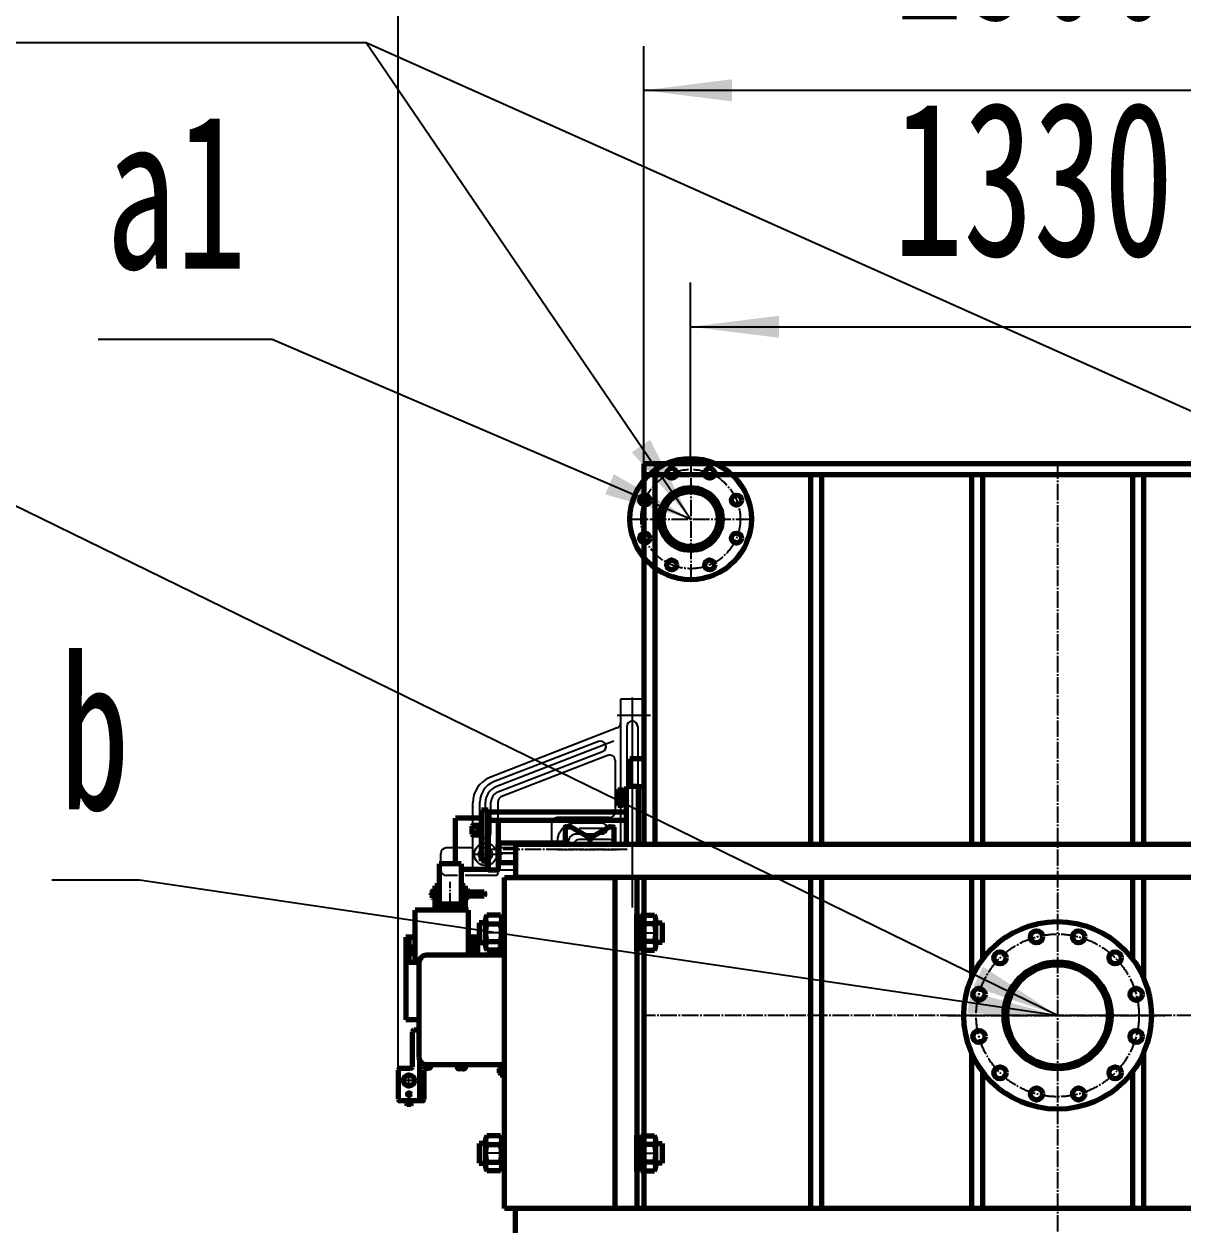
# Model space of a CAD drawing. Header units: millimetres. Extents: x -11880 to 11880, y -8400 to 8400.
# Drawn here: x 5728 to 7829, y 4969 to 7147 of the extents above; entities that cross this region are included whole.
import ezdxf

# ---------------------------------------------------------------- set-up
doc = ezdxf.new("R2010")
doc.units = ezdxf.units.MM
doc.linetypes.add('EB_DASH', pattern=[6, 3, -3])
doc.linetypes.add('EB_DASHDOT', pattern=[39, 30, -3, 3, -3])
for name, color, linetype, lineweight in [('CAXA0', 7, 'Continuous', 70), ('CAXA1', 1, 'EB_DASHDOT', 25), ('CAXA2', 6, 'EB_DASH', 25), ('CAXA3', 7, 'Continuous', 25), ('CAXA4', 3, 'Continuous', 25)]:
    doc.layers.add(name, color=color, linetype=linetype, lineweight=lineweight)
doc.styles.add('标准', font='', dxfattribs={"width": 0.667})
doc.styles.get('标准').set_extended_font_data('SimSun')
doc.dimstyles.new('标准', dxfattribs={"dimscale": 40, "dimtxt": 7, "dimasz": 4, "dimexe": 2, "dimexo": 0, "dimtad": 1, "dimdec": 1, "dimzin": 12, "dimdsep": 46, "dimtxsty": '标准', "dimcen": 0, "dimdle": 6, "dimaunit": 1, "dimazin": 2, "dimtfac": 1, "dimtdec": 3, "dimtmove": 0, "dimatfit": 3, "dimfxl": 1, "dimtolj": 1, "dimtzin": 0, "dimarcsym": 0})

# ---------------------------------------------------------------- blocks, each defined once
blk = doc.blocks.new('CAXBLOCK0', base_point=(6813, 5744.2))
at = {"layer": 'CAXA0'}
for p, q in [((6813, 5731.6), (6813, 5756.8)), ((6813, 5756.8), (6816.2, 5756.8)), ((6816.2, 5731.6), (6816.2, 5756.8)), ((6813, 5745), (6813.4, 5744.9)), ((6813, 5743.4), (6816.2, 5742.5)), ((6813, 5731.6), (6816.2, 5731.6)), ((6813.4, 5744.9), (6816.2, 5744.2))]:
    blk.add_line(p, q, dxfattribs=at)
at = {"layer": 'CAXA1', "linetype": 'EB_DASHDOT', "lineweight": 25}
blk.add_line((6810, 5744.2), (6819.2, 5744.2), dxfattribs=at)
blk = doc.blocks.new('CAXBLOCK6', base_point=(6838.7, 5099.2))
at = {"layer": 'CAXA0'}
for p, q in [((6838.7, 5066.2), (6838.7, 5132.2)), ((6838.7, 5132.2), (6843.7, 5132.2)), ((6843.7, 5132.2), (6843.7, 5066.2)), ((6843.7, 5066.2), (6838.7, 5066.2))]:
    blk.add_line(p, q, dxfattribs=at)
at = {"layer": 'CAXA1', "color": 1, "linetype": 'EB_DASHDOT', "lineweight": 25}
blk.add_line((6835.7, 5099.2), (6846.7, 5099.2), dxfattribs=at)
blk = doc.blocks.new('CAXBLOCK7', base_point=(6843.7, 5099.2))
at = {"layer": 'CAXA0'}
for p, q in [((6843.7, 5075.3), (6843.7, 5123)), ((6846.1, 5130.9), (6870.7, 5130.9)), ((6873.1, 5075.3), (6873.1, 5123)), ((6870.7, 5115), (6846.1, 5115)), ((6870.7, 5083.3), (6846.1, 5083.3)), ((6846.1, 5067.4), (6870.7, 5067.4))]:
    blk.add_line(p, q, dxfattribs=at)
for centre, radius, start, end in [((6858.1, 5123), 14.4, 146.5315, 213.4685), ((6858.7, 5123), 14.4, 326.5315, 33.4685), ((6897.7, 5099.2), 54, 162.9012, 197.0988), ((6819.1, 5099.2), 54, 342.9012, 17.0988), ((6858.1, 5075.3), 14.4, 146.5315, 213.4685), ((6858.7, 5075.3), 14.4, 326.5315, 33.4685)]:
    blk.add_arc(centre, radius, start, end, dxfattribs=at)
at = {"layer": 'CAXA1', "linetype": 'EB_DASHDOT', "lineweight": 25}
blk.add_line((6841.3, 5099.2), (6876.1, 5099.2), dxfattribs=at)
blk = doc.blocks.new('CAXBLOCK8', base_point=(6838.7, 5499.2))
at = {"layer": 'CAXA0'}
for p, q in [((6838.7, 5466.2), (6838.7, 5532.2)), ((6838.7, 5532.2), (6843.7, 5532.2)), ((6843.7, 5532.2), (6843.7, 5466.2)), ((6843.7, 5466.2), (6838.7, 5466.2))]:
    blk.add_line(p, q, dxfattribs=at)
at = {"layer": 'CAXA1', "color": 1, "linetype": 'EB_DASHDOT', "lineweight": 25}
blk.add_line((6835.7, 5499.2), (6846.7, 5499.2), dxfattribs=at)
blk = doc.blocks.new('CAXBLOCK9', base_point=(6843.7, 5499.2))
at = {"layer": 'CAXA0'}
for p, q in [((6843.7, 5475.3), (6843.7, 5523)), ((6846.1, 5530.9), (6870.7, 5530.9)), ((6870.7, 5515), (6846.1, 5515)), ((6873.1, 5475.3), (6873.1, 5523)), ((6870.7, 5483.3), (6846.1, 5483.3)), ((6846.1, 5467.4), (6870.7, 5467.4))]:
    blk.add_line(p, q, dxfattribs=at)
for centre, radius, start, end in [((6858.1, 5523), 14.4, 146.5315, 213.4685), ((6897.7, 5499.2), 54, 162.9012, 197.0988), ((6858.7, 5523), 14.4, 326.5315, 33.4685), ((6819.1, 5499.2), 54, 342.9012, 17.0988), ((6858.1, 5475.3), 14.4, 146.5315, 213.4685), ((6858.7, 5475.3), 14.4, 326.5315, 33.4685)]:
    blk.add_arc(centre, radius, start, end, dxfattribs=at)
at = {"layer": 'CAXA1', "linetype": 'EB_DASHDOT', "lineweight": 25}
blk.add_line((6841.3, 5499.2), (6876.1, 5499.2), dxfattribs=at)
blk = doc.blocks.new('CAXBLOCK16', base_point=(6480.1, 5587.6))
at = {"layer": 'CAXA0'}
for p, q in [((6480.1, 5624.1), (6480.1, 5551.1)), ((6520.1, 5624.1), (6480.1, 5624.1)), ((6520.1, 5624.1), (6520.1, 5551.1)), ((6520.1, 5551.1), (6480.1, 5551.1))]:
    blk.add_line(p, q, dxfattribs=at)
blk = doc.blocks.new('CAXBLOCK17', base_point=(6430.1, 5467.1))
at = {"layer": 'CAXA0'}
for p, q in [((6427.7, 5467.5), (6429.6, 5467.2)), ((6427.7, 5466.7), (6429.6, 5467)), ((6427.9, 5467.5), (6427.9, 5466.8)), ((6429.6, 5467.7), (6428.6, 5467.4)), ((6429.6, 5466.6), (6428.6, 5466.9)), ((6429.6, 5467.7), (6429.9, 5468.7)), ((6430.1, 5467.7), (6429.6, 5467.2)), ((6429.8, 5467.5), (6429.6, 5467.7)), ((6429.6, 5467.2), (6429.6, 5467)), ((6430.1, 5466.6), (6429.6, 5467)), ((6429.8, 5466.8), (6429.6, 5466.6)), ((6429.6, 5466.6), (6429.9, 5465.6)), ((6429.8, 5469.5), (6430.1, 5467.7)), ((6430.5, 5469.3), (6429.8, 5469.3)), ((6429.8, 5464.7), (6430.1, 5466.6)), ((6430.2, 5467.7), (6430.1, 5467.7)), ((6430.1, 5466.6), (6430.2, 5466.6)), ((6430.5, 5469.5), (6430.2, 5467.7)), ((6430.7, 5467.2), (6430.2, 5467.7)), ((6430.2, 5466.6), (6430.7, 5467)), ((6430.5, 5464.7), (6430.2, 5466.6)), ((6430.7, 5467.7), (6430.4, 5468.7)), ((6430.7, 5466.6), (6430.4, 5465.6)), ((6430.7, 5467.7), (6430.5, 5467.5)), ((6430.5, 5466.8), (6430.7, 5466.6)), ((6430.7, 5467.7), (6431.7, 5467.4)), ((6432.6, 5467.5), (6430.7, 5467.2)), ((6430.7, 5467), (6430.7, 5467.2)), ((6432.6, 5466.7), (6430.7, 5467)), ((6430.7, 5466.6), (6431.7, 5466.9)), ((6432.3, 5467.5), (6432.3, 5466.8)), ((6429.8, 5464.9), (6430.5, 5464.9))]:
    blk.add_line(p, q, dxfattribs=at)
for start, end in [(90, 270), (270, 90)]:
    blk.add_arc((6430.1, 5467.1), 3.45, start, end, dxfattribs=at)
at = {"layer": 'CAXA1'}
for p, q in [((6436.6, 5467.1), (6423.7, 5467.1)), ((6430.1, 5460.7), (6430.1, 5473.6))]:
    blk.add_line(p, q, dxfattribs=at)
blk = doc.blocks.new('CAXBLOCK18', base_point=(6540.1, 5467.1))
at = {"layer": 'CAXA0'}
for p, q in [((6537.7, 5467.5), (6539.6, 5467.2)), ((6537.7, 5466.7), (6539.6, 5467)), ((6537.9, 5467.5), (6537.9, 5466.8)), ((6539.6, 5467.7), (6538.6, 5467.4)), ((6539.6, 5466.6), (6538.6, 5466.9)), ((6539.6, 5467.7), (6539.9, 5468.7)), ((6540.1, 5467.7), (6539.6, 5467.2)), ((6539.8, 5467.5), (6539.6, 5467.7)), ((6539.6, 5467.2), (6539.6, 5467)), ((6540.1, 5466.6), (6539.6, 5467)), ((6539.8, 5466.8), (6539.6, 5466.6)), ((6539.6, 5466.6), (6539.9, 5465.6)), ((6539.8, 5469.5), (6540.1, 5467.7)), ((6540.5, 5469.3), (6539.8, 5469.3)), ((6539.8, 5464.7), (6540.1, 5466.6)), ((6540.2, 5467.7), (6540.1, 5467.7)), ((6540.1, 5466.6), (6540.2, 5466.6)), ((6540.5, 5469.5), (6540.2, 5467.7)), ((6540.7, 5467.2), (6540.2, 5467.7)), ((6540.2, 5466.6), (6540.7, 5467)), ((6540.5, 5464.7), (6540.2, 5466.6)), ((6540.7, 5467.7), (6540.4, 5468.7)), ((6540.7, 5466.6), (6540.4, 5465.6)), ((6540.7, 5467.7), (6540.5, 5467.5)), ((6540.5, 5466.8), (6540.7, 5466.6)), ((6540.7, 5467.7), (6541.7, 5467.4)), ((6542.6, 5467.5), (6540.7, 5467.2)), ((6540.7, 5467), (6540.7, 5467.2)), ((6542.6, 5466.7), (6540.7, 5467)), ((6540.7, 5466.6), (6541.7, 5466.9)), ((6542.3, 5467.5), (6542.3, 5466.8)), ((6539.8, 5464.9), (6540.5, 5464.9))]:
    blk.add_line(p, q, dxfattribs=at)
for start, end in [(90, 270), (270, 90)]:
    blk.add_arc((6540.1, 5467.1), 3.45, start, end, dxfattribs=at)
at = {"layer": 'CAXA1'}
for p, q in [((6546.6, 5467.1), (6533.7, 5467.1)), ((6540.1, 5460.7), (6540.1, 5473.6))]:
    blk.add_line(p, q, dxfattribs=at)
blk = doc.blocks.new('CAXBLOCK19', base_point=(6598.7, 5099.2))
at = {"layer": 'CAXA0'}
for p, q in [((6593.7, 5132.2), (6593.7, 5066.2)), ((6598.7, 5132.2), (6593.7, 5132.2)), ((6598.7, 5066.2), (6598.7, 5132.2)), ((6593.7, 5066.2), (6598.7, 5066.2))]:
    blk.add_line(p, q, dxfattribs=at)
at = {"layer": 'CAXA1', "color": 1, "linetype": 'EB_DASHDOT', "lineweight": 25}
blk.add_line((6601.7, 5099.2), (6590.7, 5099.2), dxfattribs=at)
blk = doc.blocks.new('CAXBLOCK20', base_point=(6593.7, 5099.2))
at = {"layer": 'CAXA0'}
for p, q in [((6564.3, 5075.3), (6564.3, 5123)), ((6591.3, 5130.9), (6566.7, 5130.9)), ((6593.7, 5075.3), (6593.7, 5123)), ((6566.7, 5115), (6591.3, 5115)), ((6566.7, 5083.3), (6591.3, 5083.3)), ((6591.3, 5067.4), (6566.7, 5067.4))]:
    blk.add_line(p, q, dxfattribs=at)
for centre, radius, start, end in [((6578.7, 5123), 14.4, 146.5315, 213.4685), ((6579.3, 5123), 14.4, 326.5315, 33.4685), ((6618.3, 5099.2), 54, 162.9012, 197.0988), ((6539.7, 5099.2), 54, 342.9012, 17.0988), ((6578.7, 5075.3), 14.4, 146.5315, 213.4685), ((6579.3, 5075.3), 14.4, 326.5315, 33.4685)]:
    blk.add_arc(centre, radius, start, end, dxfattribs=at)
at = {"layer": 'CAXA1', "linetype": 'EB_DASHDOT', "lineweight": 25}
blk.add_line((6596.1, 5099.2), (6561.3, 5099.2), dxfattribs=at)
blk = doc.blocks.new('CAXBLOCK21', base_point=(6551.6, 5685.1))
at = {"layer": 'CAXA0'}
for p, q in [((6551.6, 5675.9), (6551.6, 5694.3)), ((6551.6, 5694.3), (6554.7, 5694.3)), ((6551.6, 5685.9), (6552, 5685.8)), ((6551.6, 5684.3), (6554.7, 5683.5)), ((6552, 5685.8), (6554.7, 5685.1)), ((6554.7, 5675.9), (6554.7, 5694.3)), ((6551.6, 5675.9), (6554.7, 5675.9))]:
    blk.add_line(p, q, dxfattribs=at)
at = {"layer": 'CAXA1', "linetype": 'EB_DASHDOT', "lineweight": 25}
blk.add_line((6548.6, 5685.1), (6557.7, 5685.1), dxfattribs=at)
blk = doc.blocks.new('CAXBLOCK36', base_point=(6936.2, 6249.2))
at = {"layer": 'CAXA0', "linetype": 'Continuous', "lineweight": 70}
for centre, radius in [((6936.2, 6249.2), 110), ((6901.8, 6332.3), 9), ((6970.7, 6332.3), 9), ((6936.2, 6249.2), 57), ((6936.2, 6249.2), 50), ((6853.1, 6283.6), 9), ((7019.4, 6283.6), 9), ((6853.1, 6214.7), 9), ((7019.4, 6214.7), 9), ((6901.8, 6166), 9), ((6970.7, 6166), 9)]:
    blk.add_circle(centre, radius, dxfattribs=at)
at = {"layer": 'CAXA1', "linetype": 'EB_DASHDOT', "lineweight": 25}
for p, q in [((6936.2, 6362.2), (6936.2, 6136.2)), ((6823.2, 6249.2), (7049.2, 6249.2))]:
    blk.add_line(p, q, dxfattribs=at)
blk.add_circle((6936.2, 6249.2), 90, dxfattribs=at)
blk = doc.blocks.new('*D43')
at = {"layer": 'CAXA4', "linetype": 'Continuous', "lineweight": 25}
blk.add_hatch(color=0, dxfattribs=at).paths.add_polyline_path([(6936.2, 6249.2), (6862.6, 6392.6), (6829.6, 6370.1)], flags=0)
at = {"layer": 'CAXA4', "color": 0, "linetype": 'Continuous', "lineweight": 25}
for p, q in [((6347.8, 7112.4), (4302, 7112.4)), ((6936.2, 6249.2), (6347.8, 7112.4))]:
    blk.add_line(p, q, dxfattribs=at)
at = {"layer": 'CAXA4', "color": 0, "linetype": 'Continuous', "lineweight": 25, "insert": (4316, 7521), "char_height": 280, "attachment_point": 1, "style": '标准'}
blk.add_mtext('\\fSimSun|b0|i0|p34;洗涤、暗流法兰', dxfattribs=at)
blk = doc.blocks.new('*D44')
at = {"layer": 'CAXA4', "linetype": 'Continuous', "lineweight": 25}
blk.add_hatch(color=0, dxfattribs=at).paths.add_polyline_path([(7601.2, 5349.2), (7466.3, 5437.4), (7448.7, 5401.5)], flags=0)
at = {"layer": 'CAXA4', "color": 0, "linetype": 'Continuous', "lineweight": 25}
for p, q in [((5581, 6337), (4392.7, 6337)), ((7601.2, 5349.2), (5581, 6337))]:
    blk.add_line(p, q, dxfattribs=at)
at = {"layer": 'CAXA4', "color": 0, "linetype": 'Continuous', "lineweight": 25, "insert": (4406.7, 6745.6), "char_height": 280, "attachment_point": 1, "style": '标准'}
blk.add_mtext('\\fSimSun|b0|i0|p34;进料法兰', dxfattribs=at)
blk = doc.blocks.new('*D45')
at = {"layer": 'CAXA4', "linetype": 'Continuous', "lineweight": 25}
blk.add_hatch(color=0, dxfattribs=at).paths.add_polyline_path([(6622.5, 4386.7), (6485.6, 4471.9), (6468.8, 4435.5)], flags=0)
at = {"layer": 'CAXA4', "color": 0, "linetype": 'Continuous', "lineweight": 25}
for p, q in [((5772.6, 4778.9), (4540.9, 4778.9)), ((6622.5, 4386.7), (5772.6, 4778.9))]:
    blk.add_line(p, q, dxfattribs=at)
at = {"layer": 'CAXA4', "color": 0, "linetype": 'Continuous', "lineweight": 25, "insert": (4554.9, 5187.5), "char_height": 280, "attachment_point": 1, "style": '标准'}
blk.add_mtext('\\fSimSun|b0|i0|p34;压榨法兰', dxfattribs=at)
blk = doc.blocks.new('CAXBLOCK40', base_point=(8239.4, 6267.7))
at = {"layer": 'CAXA0', "linetype": 'Continuous', "lineweight": 25}
blk.add_hatch(color=0, dxfattribs=at).paths.add_polyline_path([(8239.4, 6267.7), (8101.4, 6351.2), (8085.1, 6314.7)], flags=0)
at = {"layer": 'CAXA0', "color": 0, "linetype": 'Continuous', "lineweight": 25}
blk.add_line((8239.4, 6267.7), (6348.3, 7112.4), dxfattribs=at)
blk = doc.blocks.new('*D50')
at = {"layer": 'CAXA4', "linetype": 'Continuous', "lineweight": 25}
for points in [[(9749.4, 6349.2), (9729.4, 6189.2), (9769.4, 6189.2)], [(9749.4, 4349.2), (9729.4, 4509.2), (9769.4, 4509.2)]]:
    blk.add_hatch(color=0, dxfattribs=at).paths.add_polyline_path(points, flags=0)
at = {"layer": 'CAXA4', "color": 0, "linetype": 'Continuous', "lineweight": 25}
for p, q in [((6851.2, 6349.2), (9829.4, 6349.2)), ((9749.4, 6349.2), (9749.4, 4349.2)), ((6851.2, 4349.2), (9829.4, 4349.2))]:
    blk.add_line(p, q, dxfattribs=at)
at = {"layer": 'CAXA4', "color": 0, "linetype": 'Continuous', "lineweight": 25, "insert": (9340.8, 5051.3), "char_height": 280, "attachment_point": 1, "rotation": 90, "style": '标准'}
blk.add_mtext('\\fSimSun|b0|i0|p34;2000', dxfattribs=at)
blk = doc.blocks.new('*D52')
at = {"layer": 'CAXA4', "linetype": 'Continuous', "lineweight": 25}
blk.add_hatch(color=0, dxfattribs=at).paths.add_polyline_path([(6936.2, 6249.2), (6797.1, 6330.6), (6781.3, 6293.9)], flags=0)
at = {"layer": 'CAXA4', "color": 0, "linetype": 'Continuous', "lineweight": 25}
for p, q in [((6177.4, 6574.7), (5862.6, 6574.7)), ((6936.2, 6249.2), (6177.4, 6574.7))]:
    blk.add_line(p, q, dxfattribs=at)
at = {"layer": 'CAXA4', "color": 0, "linetype": 'Continuous', "lineweight": 25, "insert": (5876.6, 6983.3), "char_height": 280, "attachment_point": 1, "style": '标准'}
blk.add_mtext('\\fSimSun|b0|i0|p34;a1', dxfattribs=at)
blk = doc.blocks.new('*D54')
at = {"layer": 'CAXA4', "linetype": 'Continuous', "lineweight": 25}
blk.add_hatch(color=0, dxfattribs=at).paths.add_polyline_path([(7598.9, 5349.2), (7443.6, 5392.3), (7437.7, 5352.7)], flags=0)
at = {"layer": 'CAXA4', "color": 0, "linetype": 'Continuous', "lineweight": 25}
for p, q in [((5937, 5594.3), (5778.1, 5594.3)), ((7598.9, 5349.2), (5937, 5594.3))]:
    blk.add_line(p, q, dxfattribs=at)
at = {"layer": 'CAXA4', "color": 0, "linetype": 'Continuous', "lineweight": 25, "insert": (5792.1, 6002.9), "char_height": 280, "attachment_point": 1, "style": '标准'}
blk.add_mtext('\\fSimSun|b0|i0|p34;b', dxfattribs=at)
blk = doc.blocks.new('*D56')
at = {"layer": 'CAXA4', "linetype": 'Continuous', "lineweight": 25}
for points in [[(6936.2, 6597.8), (7096.2, 6577.8), (7096.2, 6617.8)], [(8266.2, 6597.8), (8106.2, 6577.8), (8106.2, 6617.8)]]:
    blk.add_hatch(color=0, dxfattribs=at).paths.add_polyline_path(points, flags=0)
at = {"layer": 'CAXA4', "color": 0, "linetype": 'Continuous', "lineweight": 25}
for p, q in [((6936.2, 6362.2), (6936.2, 6677.8)), ((8266.2, 6362.2), (8266.2, 6677.8)), ((6936.2, 6597.8), (8266.2, 6597.8))]:
    blk.add_line(p, q, dxfattribs=at)
at = {"layer": 'CAXA4', "color": 0, "linetype": 'Continuous', "lineweight": 25, "insert": (7303.4, 7006.4), "char_height": 280, "attachment_point": 1, "style": '标准'}
blk.add_mtext('\\fSimSun|b0|i0|p34;1330', dxfattribs=at)
blk = doc.blocks.new('*D57')
at = {"layer": 'CAXA4', "linetype": 'Continuous', "lineweight": 25}
for points in [[(6851.2, 7026.5), (7011.2, 7006.5), (7011.2, 7046.5)], [(8351.2, 7026.5), (8191.2, 7006.5), (8191.2, 7046.5)]]:
    blk.add_hatch(color=0, dxfattribs=at).paths.add_polyline_path(points, flags=0)
at = {"layer": 'CAXA4', "color": 0, "linetype": 'Continuous', "lineweight": 25}
for p, q in [((6851.2, 6349.2), (6851.2, 7106.5)), ((8351.2, 6349.2), (8351.2, 7106.5)), ((6851.2, 7026.5), (8351.2, 7026.5))]:
    blk.add_line(p, q, dxfattribs=at)
at = {"layer": 'CAXA4', "color": 0, "linetype": 'Continuous', "lineweight": 25, "insert": (7303.4, 7435.1), "char_height": 280, "attachment_point": 1, "style": '标准'}
blk.add_mtext('\\fSimSun|b0|i0|p34;1500', dxfattribs=at)
blk = doc.blocks.new('*D58')
at = {"layer": 'CAXA4', "linetype": 'Continuous', "lineweight": 25}
for points in [[(6406.2, 7469), (6566.2, 7449), (6566.2, 7489)], [(8796.2, 7469), (8636.2, 7449), (8636.2, 7489)]]:
    blk.add_hatch(color=0, dxfattribs=at).paths.add_polyline_path(points, flags=0)
at = {"layer": 'CAXA4', "color": 0, "linetype": 'Continuous', "lineweight": 25}
for p, q in [((6406.2, 5197.1), (6406.2, 7549)), ((8796.2, 5250.1), (8796.2, 7549)), ((6406.2, 7469), (8796.2, 7469))]:
    blk.add_line(p, q, dxfattribs=at)
at = {"layer": 'CAXA4', "color": 0, "linetype": 'Continuous', "lineweight": 25, "insert": (7303.4, 7877.6), "char_height": 280, "attachment_point": 1, "style": '标准'}
blk.add_mtext('\\fSimSun|b0|i0|p34;2390', dxfattribs=at)

msp = doc.modelspace()

# ---------------------------------------------------------------- linework, layer by layer
at = {"layer": 'CAXA0'}
for p, q in [((6851.23, 6349.15), (6851.23, 5659.15)), ((8351.23, 6349.15), (6851.23, 6349.15)), ((8351.23, 6329.15), (6851.23, 6329.15)), ((6871.23, 6329.15), (6871.23, 5659.15)), ((7153.23, 6329.15), (7153.23, 5659.15)), ((7173.23, 6329.15), (7173.23, 5659.15)), ((7445.23, 6329.15), (7445.23, 5659.15)), ((7465.23, 6329.15), (7465.23, 5659.15)), ((7737.23, 6329.15), (7737.23, 5659.15)), ((7757.23, 6329.15), (7757.23, 5659.15)), ((6826.21, 5814.19), (6826.21, 5764.19)), ((6851.21, 5814.19), (6826.21, 5814.19)), ((6803.01, 5733.8), (6803.01, 5754.58)), ((6804.04, 5758.05), (6813.01, 5758.05)), ((6804.04, 5751.12), (6813.01, 5751.12)), ((6813.01, 5730.34), (6813.01, 5758.05)), ((6813.01, 5736.19), (6813.01, 5752.19)), ((6819.21, 5759.19), (6816.21, 5759.19)), ((6816.21, 5759.19), (6816.21, 5729.19)), ((6841.21, 5764.19), (6819.21, 5764.19)), ((6819.21, 5764.19), (6819.21, 5659.15)), ((6819.21, 5729.19), (6819.21, 5759.19)), ((6819.21, 5736.19), (6819.21, 5752.19)), ((6841.21, 5764.19), (6851.21, 5764.19)), ((6841.21, 5764.19), (6841.21, 5715.19)), ((6841.21, 5764.19), (6841.21, 5659.15)), ((6804.04, 5737.26), (6813.01, 5737.26)), ((6804.04, 5730.34), (6813.01, 5730.34)), ((6816.21, 5729.19), (6819.21, 5729.19)), ((6557.22, 5706.63), (6510.22, 5706.63)), ((6510.22, 5624.13), (6510.22, 5706.63)), ((6557.22, 5628.82), (6557.22, 5721.59)), ((6569.22, 5721.59), (6557.22, 5721.59)), ((6819.21, 5717.69), (6569.21, 5717.69)), ((6569.21, 5717.69), (6569.21, 5612.69)), ((6569.22, 5627.09), (6569.22, 5721.59)), ((6569.22, 5613.59), (6569.22, 5721.59)), ((6540.05, 5678), (6540.05, 5692.18)), ((6541.82, 5693.96), (6551.62, 5693.96)), ((6551.62, 5693.96), (6551.62, 5676.23)), ((6554.72, 5697.09), (6554.72, 5673.09)), ((6557.22, 5697.09), (6554.72, 5697.09)), ((6557.22, 5673.09), (6557.22, 5697.09)), ((6819.21, 5702.69), (6569.21, 5702.69)), ((6587.21, 5702.69), (6587.21, 5612.69)), ((6551.62, 5676.23), (6541.82, 5676.23)), ((6554.72, 5673.09), (6557.22, 5673.09)), ((6588.71, 5662.19), (6708.76, 5662.19)), ((6753.76, 5671.73), (6753.76, 5659.15)), ((6588.71, 5658.19), (6587.21, 5658.19)), ((8583.73, 5659.15), (6618.73, 5659.15)), ((6618.73, 5659.15), (6618.73, 5599.15)), ((6569.22, 5631.7), (6557.22, 5631.7)), ((6569.22, 5628.82), (6557.22, 5628.82)), ((6588.71, 5630.19), (6587.21, 5630.19)), ((6588.71, 5626.19), (6618.71, 5626.19)), ((6569.22, 5613.59), (6520.15, 5613.59)), ((6587.21, 5612.69), (6569.21, 5612.69)), ((6598.73, 5599.15), (6798.73, 5599.15)), ((6598.73, 4999.15), (6598.73, 5599.15)), ((8583.73, 5599.15), (6618.73, 5599.15)), ((6798.71, 5599.19), (6798.71, 4999.19)), ((6798.73, 5599.15), (6798.73, 4999.15)), ((6838.73, 5599.15), (6838.73, 4999.15)), ((6851.23, 5599.15), (6851.23, 4999.15)), ((7153.23, 5599.15), (7153.23, 4999.15)), ((7173.23, 5599.15), (7173.23, 4999.15)), ((7445.23, 5599.15), (7445.23, 5416.71)), ((7465.23, 5599.15), (7465.23, 5451.15)), ((7737.23, 5599.15), (7737.23, 5451.15)), ((7757.23, 5599.15), (7757.23, 5416.71)), ((6469.15, 5576.63), (6468.15, 5575.63)), ((6468.15, 5562.63), (6468.15, 5575.63)), ((6471.15, 5576.63), (6469.15, 5576.63)), ((6469.15, 5576.63), (6469.15, 5561.63)), ((6471.15, 5561.63), (6471.15, 5576.63)), ((6471.15, 5575.63), (6471.65, 5575.63)), ((6472.65, 5584.13), (6472.65, 5540.13)), ((6477.65, 5584.13), (6472.65, 5584.13)), ((6472.65, 5561.63), (6472.65, 5576.63)), ((6477.65, 5549.13), (6477.65, 5584.13)), ((6480.15, 5576.63), (6477.65, 5576.63)), ((6522.65, 5576.63), (6520.15, 5576.63)), ((6522.65, 5549.13), (6522.65, 5584.13)), ((6527.65, 5584.13), (6522.65, 5584.13)), ((6527.65, 5584.13), (6527.65, 5540.13)), ((6527.65, 5561.63), (6527.65, 5576.63)), ((6529.15, 5575.63), (6528.65, 5575.63)), ((6531.15, 5576.63), (6529.15, 5576.63)), ((6529.15, 5561.63), (6529.15, 5576.63)), ((6531.15, 5576.63), (6531.15, 5561.63)), ((6531.15, 5576.63), (6532.15, 5575.63)), ((6532.15, 5562.63), (6532.15, 5575.63)), ((6468.15, 5562.63), (6469.15, 5561.63)), ((6471.15, 5561.63), (6469.15, 5561.63)), ((6471.15, 5562.63), (6471.65, 5562.63)), ((6480.15, 5561.63), (6477.65, 5561.63)), ((6522.65, 5561.63), (6520.15, 5561.63)), ((6529.15, 5562.63), (6528.65, 5562.63)), ((6531.15, 5561.63), (6529.15, 5561.63)), ((6532.15, 5562.63), (6531.15, 5561.63)), ((6532.15, 5573.3), (6561.65, 5573.3)), ((6561.65, 5565.3), (6532.15, 5565.3)), ((6561.65, 5573.3), (6561.65, 5565.3)), ((6561.65, 5573.3), (6562.65, 5572.3)), ((6562.65, 5566.3), (6561.65, 5565.3)), ((6562.65, 5572.3), (6562.65, 5566.3)), ((6436.65, 5445.13), (6436.65, 5540.13)), ((6533.65, 5540.13), (6436.65, 5540.13)), ((6527.65, 5549.13), (6472.65, 5549.13)), ((6527.65, 5541.13), (6472.65, 5541.13)), ((6533.65, 5458.13), (6533.65, 5540.13)), ((6598.73, 5532.15), (6593.73, 5532.15)), ((6593.73, 5532.15), (6593.73, 5474.02)), ((6598.73, 5466.15), (6598.73, 5532.15)), ((6553.11, 5517.15), (6553.11, 5481.15)), ((6564.33, 5517.15), (6553.11, 5517.15)), ((6564.33, 5475.34), (6564.33, 5522.97)), ((6591.35, 5530.91), (6566.72, 5530.91)), ((6566.72, 5515.03), (6591.35, 5515.03)), ((6593.73, 5475.34), (6593.73, 5522.97)), ((6873.13, 5517.15), (6884.35, 5517.15)), ((6884.35, 5517.15), (6884.35, 5481.15)), ((6420.15, 5491.13), (6420.15, 5341.13)), ((6436.65, 5491.13), (6420.15, 5491.13)), ((6425.15, 5490.13), (6425.15, 5445.13)), ((6436.65, 5490.13), (6425.15, 5490.13)), ((6550.15, 5491.13), (6533.65, 5491.13)), ((6545.15, 5490.13), (6533.65, 5490.13)), ((6535.15, 5491.13), (6535.15, 5458.13)), ((6545.15, 5490.13), (6545.15, 5458.13)), ((6550.15, 5491.13), (6550.15, 5458.13)), ((6553.11, 5481.15), (6564.33, 5481.15)), ((6566.72, 5483.28), (6591.35, 5483.28)), ((6589.99, 5467.4), (6566.72, 5467.4)), ((6589.99, 5473.05), (6589.99, 5465.22)), ((6595.69, 5474.02), (6590.97, 5474.02)), ((6595.69, 5481.63), (6595.69, 5458.13)), ((6598.69, 5481.63), (6595.69, 5481.63)), ((6595.69, 5464.24), (6595.69, 5474.02)), ((6884.35, 5481.15), (6873.13, 5481.15)), ((6443.69, 5445.13), (6425.15, 5445.13)), ((6443.69, 5445.13), (6443.69, 5273.13)), ((6595.69, 5458.13), (6456.69, 5458.13)), ((6590.97, 5464.24), (6595.69, 5464.24)), ((6443.69, 5341.13), (6420.15, 5341.13)), ((6431.69, 5319.13), (6431.69, 5256.13)), ((6443.69, 5322.13), (6434.69, 5322.13)), ((7445.23, 5281.6), (7445.23, 4999.15)), ((7757.23, 5281.6), (7757.23, 4999.15)), ((6406.23, 5250.13), (6406.23, 5197.13)), ((6428.69, 5253.13), (6408.69, 5253.13)), ((6444.69, 5268.13), (6444.69, 5194.13)), ((6452.69, 5250.11), (6452.69, 5197.13)), ((6461.69, 5253.11), (6455.69, 5253.11)), ((6456.69, 5260.13), (6595.69, 5260.13)), ((6523.69, 5252.13), (6516.69, 5252.13)), ((6528.69, 5260.13), (6528.69, 5257.13)), ((6589.99, 5245.22), (6589.99, 5253.05)), ((6590.97, 5254.02), (6595.69, 5254.02)), ((6595.69, 5236.63), (6595.69, 5260.13)), ((6595.69, 5254.02), (6595.69, 5244.24)), ((6595.69, 5244.24), (6590.97, 5244.24)), ((6598.69, 5236.63), (6595.69, 5236.63)), ((6598.69, 5236.63), (6598.69, 5239.13)), ((7465.23, 5247.15), (7465.23, 4999.15)), ((7737.23, 5247.15), (7737.23, 4999.15)), ((6449.69, 5194.13), (6408.69, 5194.13)), ((6430.58, 5194.13), (6420.8, 5194.13)), ((6420.8, 5194.13), (6420.8, 5189.41)), ((6421.78, 5188.43), (6429.6, 5188.43)), ((6430.58, 5189.41), (6430.58, 5194.13)), ((6553.11, 5117.15), (6553.11, 5081.15)), ((6564.33, 5117.15), (6553.11, 5117.15)), ((6873.13, 5117.15), (6884.35, 5117.15)), ((6884.35, 5117.15), (6884.35, 5081.15)), ((6553.11, 5081.15), (6564.33, 5081.15)), ((6884.35, 5081.15), (6873.13, 5081.15)), ((6798.73, 4999.15), (6598.73, 4999.15)), ((8583.73, 4999.15), (6618.73, 4999.15)), ((6618.73, 4939.15), (6618.73, 4999.15))]:
    msp.add_line(p, q, dxfattribs=at)
at = {"layer": 'CAXA0', "color": 7}
for p, q in [((6708.76, 5690.17), (6708.76, 5659.15)), ((6709.76, 5691.17), (6717.42, 5691.17)), ((6751.26, 5672.4), (6719.92, 5690.5)), ((6756.26, 5672.4), (6787.6, 5690.5)), ((6790.1, 5691.17), (6795.76, 5691.17)), ((6796.76, 5690.17), (6796.76, 5659.15)), ((6588.71, 5662.19), (6588.71, 5626.19)), ((6588.71, 5662.19), (6588.71, 5659.19)), ((6587.21, 5629.19), (6587.21, 5659.19))]:
    msp.add_line(p, q, dxfattribs=at)
at = {"layer": 'CAXA0', "linetype": 'Continuous', "lineweight": 70}
for p, q in [((6471.65, 5577.78), (6472.65, 5577.78)), ((6471.65, 5577.78), (6471.65, 5560.82)), ((6472.65, 5577.78), (6472.65, 5560.82)), ((6528.65, 5577.78), (6527.65, 5577.78)), ((6527.65, 5577.78), (6527.65, 5560.82)), ((6528.65, 5577.78), (6528.65, 5560.82)), ((6471.65, 5560.82), (6472.65, 5560.82)), ((6528.65, 5560.82), (6527.65, 5560.82)), ((6598.69, 5281.63), (6598.69, 5426.63))]:
    msp.add_line(p, q, dxfattribs=at)
at = {"layer": 'CAXA0'}
for centre, radius in [((7601.23, 5349.15), 170), ((7563.06, 5491.63), 11), ((7639.41, 5491.63), 11), ((6430.15, 5467.13), 2.5), ((6540.15, 5467.13), 2.5), ((7496.93, 5453.45), 11), ((7601.23, 5349.15), 97), ((7705.53, 5453.45), 11), ((7601.23, 5349.15), 92), ((7458.76, 5387.33), 11), ((7743.71, 5387.33), 11), ((7458.76, 5310.98), 11), ((7743.71, 5310.98), 11), ((7496.93, 5244.86), 11), ((7705.53, 5244.86), 11), ((6425.69, 5231.13), 10), ((6425.69, 5206.13), 2.5), ((7563.06, 5206.68), 11), ((7639.41, 5206.68), 11)]:
    msp.add_circle(centre, radius, dxfattribs=at)
for centre, radius, start, end in [((6809.4, 5754.58), 6.38, 147.13277, 212.86723), ((6827.01, 5744.19), 24, 163.22135, 196.77865), ((6809.4, 5733.8), 6.38, 147.13277, 212.86723), ((6541.82, 5692.18), 1.77, 90, 180), ((6541.82, 5678), 1.77, 180, 270), ((6578.73, 5522.97), 14.4, 146.53152, 213.46848), ((6618.33, 5499.15), 54, 162.90116, 197.09884), ((6579.34, 5522.97), 14.4, 326.53152, 33.46848), ((6539.73, 5499.15), 54, 342.90116, 17.09884), ((6578.73, 5475.34), 14.4, 146.53152, 213.46848), ((6590.97, 5473.05), 0.978, 90, 180), ((6579.34, 5475.34), 14.4, 354.76193, 33.46848), ((6456.69, 5445.13), 13, 90, 180), ((6590.97, 5465.22), 0.978, 180, 270), ((6434.69, 5319.13), 3, 90, 180), ((6456.69, 5273.13), 13, 180, 270), ((6409.23, 5250.13), 3, 90, 180), ((6428.69, 5256.13), 3, 270, 360), ((6455.69, 5250.11), 3, 90, 180), ((6461.69, 5257.11), 4, 270, 49.19605), ((6516.69, 5256.13), 4, 90, 270), ((6523.69, 5257.13), 5, 270, 360), ((6590.97, 5253.05), 0.978, 90, 180), ((6590.97, 5245.22), 0.978, 180, 270), ((6409.23, 5197.13), 3, 180, 270), ((6421.78, 5189.41), 0.978, 180, 270), ((6429.6, 5189.41), 0.978, 270, 0), ((6449.69, 5197.13), 3, 270, 0)]:
    msp.add_arc(centre, radius, start, end, dxfattribs=at)
at = {"layer": 'CAXA0', "color": 7}
for centre, radius, start, end in [((6709.76, 5690.17), 1, 90, 180), ((6717.42, 5686.17), 5, 60, 90), ((6790.1, 5686.17), 5, 90, 120), ((6795.76, 5690.17), 1, 0, 90), ((6753.76, 5676.73), 5, 240, 300)]:
    msp.add_arc(centre, radius, start, end, dxfattribs=at)
at = {"layer": 'CAXA1', "linetype": 'EB_DASHDOT', "lineweight": 25}
for p, q in [((7601.23, 6352.15), (7601.23, 4346.15)), ((6591.45, 5649.84), (6566.11, 5649.84)), ((6585.71, 5644.19), (6618.71, 5644.19)), ((6596.12, 5499.15), (6561.33, 5499.15)), ((8354.23, 5349.15), (6848.23, 5349.15)), ((7401.44, 5349.15), (7796.41, 5349.15)), ((6438.69, 5231.13), (6412.69, 5231.13)), ((6425.69, 5218.13), (6425.69, 5244.13)), ((6431.19, 5206.13), (6420.19, 5206.13)), ((6425.69, 5192.06), (6425.69, 5211.63))]:
    msp.add_line(p, q, dxfattribs=at)
at = {"layer": 'CAXA1', "color": 1, "linetype": 'EB_DASHDOT', "lineweight": 25}
for p, q in [((6813.21, 5744.19), (6822.21, 5744.19)), ((6695.13, 5649.84), (6806.64, 5649.84)), ((6821.41, 5649.84), (6709.9, 5649.84)), ((6601.73, 5499.15), (6590.73, 5499.15))]:
    msp.add_line(p, q, dxfattribs=at)
at = {"layer": 'CAXA1'}
for p, q in [((6743.45, 5649.84), (6563.46, 5649.84)), ((6500.15, 5541.13), (6500.15, 5591.21)), ((6480.15, 5569.13), (6461.87, 5569.13)), ((6480.15, 5569.13), (6464.08, 5569.13)), ((6468.65, 5569.13), (6475.65, 5569.13)), ((6531.65, 5564.13), (6524.65, 5564.13)), ((6440.97, 5467.13), (6420.11, 5467.13)), ((6430.15, 5478), (6430.15, 5456.79)), ((6548.96, 5467.13), (6528.49, 5467.13)), ((6540.15, 5478.55), (6540.15, 5456.24)), ((6425.69, 5207.13), (6425.69, 5185.43))]:
    msp.add_line(p, q, dxfattribs=at)
at = {"layer": 'CAXA1', "linetype": 'EB_DASHDOT', "lineweight": 25}
msp.add_circle((7601.23, 5349.15), 147.5, dxfattribs=at)
at = {"layer": 'CAXA2', "color": 6, "linetype": 'Continuous', "lineweight": 25}
for p, q in [((6830.23, 5925.84), (6830.23, 5544.84)), ((6851.23, 5922.84), (6809.23, 5922.84)), ((6809.23, 5922.84), (6809.23, 5661.84)), ((6863.22, 5892.84), (6803.22, 5892.84)), ((6803.03, 5870.3), (6572.25, 5780.57)), ((6820.23, 5872.84), (6820.23, 5661.84)), ((6840.23, 5872.84), (6840.23, 5661.84)), ((6769.05, 5845.54), (6579.04, 5772.55)), ((6797.01, 5846.21), (6582.84, 5763.3)), ((6776.65, 5827.04), (6586.64, 5754.05)), ((6785.61, 5820.61), (6592.16, 5745.4)), ((6799.23, 5811.29), (6799.23, 5717.84)), ((6541.23, 5617.84), (6541.23, 5734.32)), ((6554.23, 5680.11), (6554.23, 5735.55)), ((6564.23, 5623.27), (6564.23, 5735.55)), ((6574.23, 5680.11), (6574.23, 5735.55)), ((6587.23, 5662.84), (6587.23, 5736.78)), ((6789.23, 5707.84), (6694.23, 5707.84)), ((6684.23, 5697.84), (6684.23, 5661.84)), ((6775.17, 5697.84), (6728.23, 5697.84)), ((6792.23, 5687.84), (6734.23, 5687.84)), ((6694.23, 5663.84), (6694.23, 5661.84)), ((6714.23, 5662.84), (6714.23, 5661.84)), ((6775.17, 5677.84), (6729.23, 5677.84)), ((6789.23, 5667.84), (6734.23, 5667.84)), ((6483.23, 5612.84), (6483.23, 5642.84)), ((6541.23, 5652.84), (6493.23, 5652.84)), ((6540.86, 5641.22), (6587.86, 5641.22)), ((6618.73, 5652.84), (6597.23, 5652.84)), ((6618.73, 5642.84), (6597.78, 5642.84)), ((6618.73, 5622.84), (6597.78, 5622.84)), ((6513.73, 5602.84), (6493.23, 5602.84)), ((6582.23, 5602.84), (6527.73, 5602.84)), ((6546.23, 5612.84), (6618.73, 5612.84))]:
    msp.add_line(p, q, dxfattribs=at)
at = {"layer": 'CAXA2'}
for p, q in [((6546.05, 5690.87), (6540.05, 5690.87)), ((6546.05, 5687.98), (6540.05, 5687.98)), ((6546.05, 5690.87), (6549.38, 5685.09)), ((6546.05, 5679.32), (6549.38, 5685.09)), ((6546.05, 5682.21), (6540.05, 5682.21)), ((6546.05, 5679.32), (6540.05, 5679.32)), ((6592.99, 5472.02), (6589.99, 5472.02)), ((6592.99, 5470.58), (6589.99, 5470.58)), ((6592.99, 5467.69), (6589.99, 5467.69)), ((6592.99, 5466.25), (6589.99, 5466.25)), ((6592.99, 5472.02), (6594.65, 5469.13)), ((6592.99, 5466.25), (6594.65, 5469.13)), ((6592.99, 5252.02), (6589.99, 5252.02)), ((6592.99, 5250.58), (6589.99, 5250.58)), ((6592.99, 5252.02), (6594.65, 5249.13)), ((6592.99, 5246.25), (6594.65, 5249.13)), ((6592.99, 5247.69), (6589.99, 5247.69)), ((6592.99, 5246.25), (6589.99, 5246.25)), ((6422.8, 5191.43), (6425.69, 5193.1)), ((6422.8, 5191.43), (6422.8, 5188.43)), ((6424.24, 5191.43), (6424.24, 5188.43)), ((6428.57, 5191.43), (6425.69, 5193.1)), ((6427.13, 5191.43), (6427.13, 5188.43)), ((6428.57, 5191.43), (6428.57, 5188.43))]:
    msp.add_line(p, q, dxfattribs=at)
at = {"layer": 'CAXA2', "color": 6, "linetype": 'Continuous', "lineweight": 25}
for centre, radius in [((6564.36, 5641.22), 20.5), ((6564.23, 5641.22), 12.5)]:
    msp.add_circle(centre, radius, dxfattribs=at)
for centre, radius, start, end in [((6799.23, 5879.55), 10, 292.31559, 0), ((6830.23, 5872.84), 10, 0, 180), ((6772.85, 5836.29), 10, 292.31558, 112.31558), ((6789.23, 5811.29), 10, 0, 111.2452), ((6591.23, 5734.32), 50, 112.31559, 180), ((6594.23, 5735.55), 40, 112.31559, 180), ((6594.23, 5735.55), 30, 112.31559, 180), ((6594.23, 5735.55), 20, 112.31559, 180), ((6597.23, 5736.78), 10, 120.48973, 180), ((6694.23, 5697.84), 10, 90, 180), ((6789.23, 5717.84), 10, 270, 0), ((6728.23, 5663.84), 34, 90, 180), ((6775.17, 5687.84), 10, 270, 90), ((6564.23, 5680.11), 10, 180, 0), ((6597.23, 5662.84), 10, 180, 270), ((6729.23, 5662.84), 15, 90, 180), ((6734.23, 5657.84), 10, 90, 156.42182), ((6789.23, 5657.84), 10, 23.57818, 90), ((6493.23, 5642.84), 10, 90, 180), ((6597.78, 5632.84), 10, 90.00001, 270.00001), ((6493.23, 5612.84), 10, 180, 270), ((6582.23, 5607.84), 5, 270, 0), ((6592.23, 5607.84), 5, 90, 180)]:
    msp.add_arc(centre, radius, start, end, dxfattribs=at)
at = {"layer": 'CAXA2'}
for centre, radius, start, end in [((6543.16, 5689.42), 3.23, 333.43495, 26.56505), ((6535.08, 5685.09), 11.34, 345.25287, 14.74713), ((6543.16, 5680.76), 3.23, 333.43495, 26.56505), ((6591.54, 5471.3), 1.61, 333.43495, 26.56505), ((6587.5, 5469.13), 5.67, 345.25287, 14.74713), ((6591.54, 5466.97), 1.61, 333.43495, 26.56505), ((6591.54, 5251.3), 1.61, 333.43495, 26.56505), ((6587.5, 5249.13), 5.67, 345.25287, 14.74713), ((6591.54, 5246.97), 1.61, 333.43495, 26.56505), ((6423.52, 5189.99), 1.61, 63.43495, 116.56505), ((6425.69, 5185.95), 5.67, 75.25287, 104.74713), ((6427.85, 5189.99), 1.61, 63.43495, 116.56505)]:
    msp.add_arc(centre, radius, start, end, dxfattribs=at)
at = {"layer": 'CAXA3', "linetype": 'Continuous', "lineweight": 25}
for p, q in [((6564.33, 5514.45), (6553.11, 5514.45)), ((6873.13, 5514.45), (6884.35, 5514.45)), ((6564.33, 5483.85), (6553.11, 5483.85)), ((6873.13, 5483.85), (6884.35, 5483.85)), ((6564.33, 5114.45), (6553.11, 5114.45)), ((6873.13, 5114.45), (6884.35, 5114.45)), ((6564.33, 5083.85), (6553.11, 5083.85)), ((6873.13, 5083.85), (6884.35, 5083.85))]:
    msp.add_line(p, q, dxfattribs=at)

# ---------------------------------------------------------------- block references
at = {"layer": 'CAXA0', "linetype": 'Continuous', "lineweight": 70}
for name, p in [('CAXBLOCK40', (8239.36, 6267.7)), ('CAXBLOCK36', (6936.23, 6249.15))]:
    msp.add_blockref(name, p, dxfattribs=at)
at = {"layer": 'CAXA0'}
for name, p in [('CAXBLOCK0', (6813.01, 5744.19)), ('CAXBLOCK21', (6551.62, 5685.09)), ('CAXBLOCK16', (6480.15, 5587.63)), ('CAXBLOCK8', (6838.73, 5499.15)), ('CAXBLOCK9', (6843.73, 5499.15)), ('CAXBLOCK17', (6430.15, 5467.13)), ('CAXBLOCK18', (6540.15, 5467.13)), ('CAXBLOCK20', (6593.73, 5099.15)), ('CAXBLOCK19', (6598.73, 5099.15)), ('CAXBLOCK6', (6838.73, 5099.15)), ('CAXBLOCK7', (6843.73, 5099.15))]:
    msp.add_blockref(name, p, dxfattribs=at)
at = {"layer": 'CAXA4', "linetype": 'Continuous', "lineweight": 70}
for name in ['*D43', '*D52', '*D44', '*D54', '*D45']:
    msp.add_blockref(name, (0, 0), dxfattribs=at)

# ---------------------------------------------------------------- dimensions: what is measured, and where the dimension line sits
for base, p1, p2, text, picture, middle in [((7601.23, 7468.97), (6406.23, 5197.13), (8796.23, 5250.13), '\\fSimSun;2390', '*D58', (7601.23, 7685.77)), ((7601.23, 7026.5), (6851.23, 6349.15), (8351.23, 6349.15), '\\fSimSun;1500', '*D57', (7601.23, 7243.3))]:
    dim = msp.add_linear_dim(base=base, p1=p1, p2=p2, text=text, dimstyle='标准', dxfattribs=at)
    dim.commit()
    dim.dimension.update_dxf_attribs({"geometry": picture, "text_midpoint": middle})
for base, p1, p2, angle, text, picture, middle in [((7601.23, 6597.77), (6936.23, 6362.15), (8266.23, 6362.15), 0, '\\fSimSun;1330', '*D56', (7601.23, 6814.57)), ((9749.38, 5349.15), (6851.23, 6349.15), (6851.23, 4349.15), 270, '\\fSimSun;2000', '*D50', (9532.58, 5349.15))]:
    dim = msp.add_linear_dim(base=base, p1=p1, p2=p2, angle=angle, text=text, dimstyle='标准', dxfattribs=at)
    dim.commit()
    dim.dimension.update_dxf_attribs({"geometry": picture, "text_midpoint": middle})

doc.saveas('drawing.dxf')
